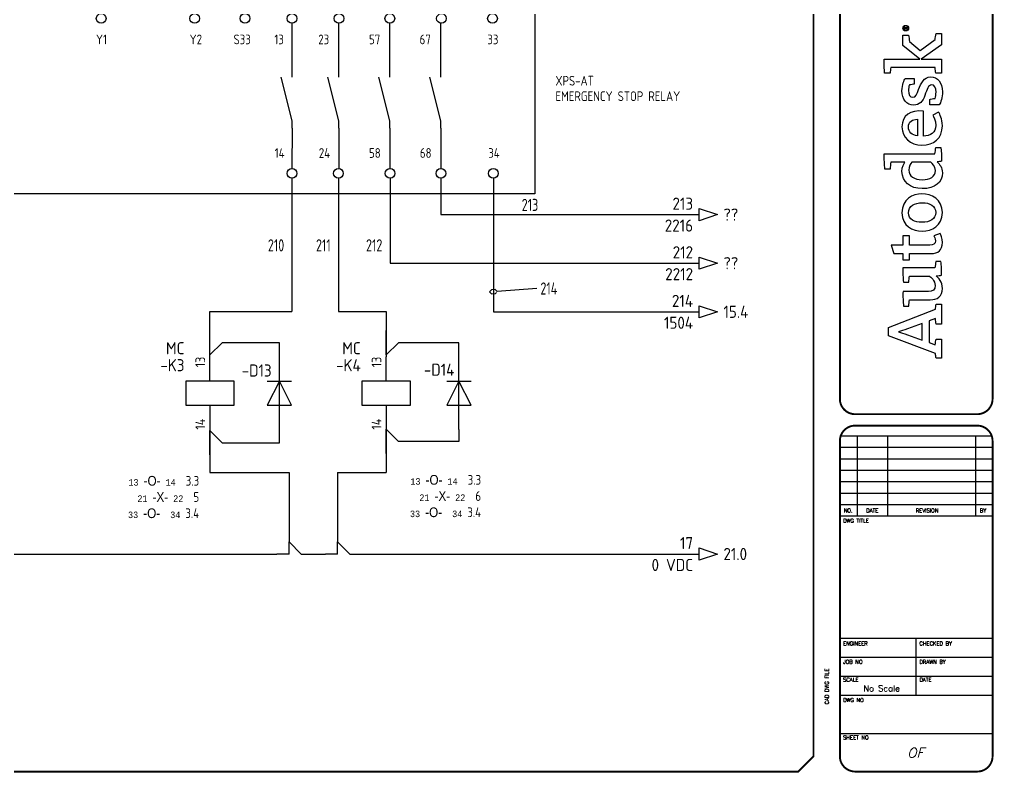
# Model space of a CAD drawing. Header units: millimetres. Extents: x 0 to 840, y 0 to 593.
# Drawn here: x 439.1 to 839.8, y 0.4 to 310.3 of the extents above; entities that cross this region are included whole.
import ezdxf
from ezdxf.enums import TextEntityAlignment as Align

# ---------------------------------------------------------------- set-up
doc = ezdxf.new("R2010")
doc.units = ezdxf.units.MM
doc.header["$LTSCALE"] = 10
doc.header["$MEASUREMENT"] = 0
for name, color, linetype in [('DESC', 150, 'Continuous'), ('GRN_2.5mm^2', 3, 'Continuous'), ('GRY_1.5mm^2', 9, 'Continuous'), ('LAYER_1', 160, 'Continuous'), ('LOC', 8, 'Continuous'), ('MISC', 7, 'Continuous'), ('SYMS', 7, 'Continuous'), ('TAGS', 150, 'Continuous'), ('TERMS', 123, 'Continuous'), ('TITLE', 7, 'Continuous'), ('WIRENO', 72, 'Continuous'), ('WIREREF', 52, 'Continuous'), ('XREF', 7, 'Continuous')]:
    doc.layers.add(name, color=color, linetype=linetype)
doc.styles.add('ITALIC', font='ITALIC')
doc.styles.add('SIMPLEX', font='simplex')
doc.styles.add('WD_IEC', font='isocp2.shx', dxfattribs={"width": 0.9, "height": 4})

# ---------------------------------------------------------------- blocks, each defined once
blk = doc.blocks.new('VDV1_25')
for p, q in [((237.14, 30.12), (232.64, 48.12)), ((237.14, 48.12), (237.14, 51.12)), ((256.39, 30.12), (251.89, 48.12)), ((256.39, 48.12), (256.39, 51.12)), ((277.39, 30.12), (272.89, 48.12)), ((277.39, 48.12), (277.39, 51.12)), ((298.39, 30.12), (293.89, 48.12)), ((298.39, 48.12), (298.39, 51.12)), ((237.14, 27.12), (237.14, 30.12)), ((256.39, 27.12), (256.39, 30.12)), ((277.39, 27.12), (277.39, 30.12)), ((298.39, 27.12), (298.39, 30.12))]:
    blk.add_line(p, q)
for centre in [(14.88, 72.25), (34.25, 72.25), (55.25, 72.25), (74.38, 72.25), (95.62, 72.25), (116.62, 72.25), (158.62, 72.25), (197.12, 72.25), (217.78, 72.26), (237.14, 72.25), (256.5, 72.25), (277.38, 72.25), (298.62, 72.25), (319.62, 72.25), (14.88, 8.5), (34, 8.5), (74.75, 8.5), (96, 8.5), (237.12, 8.5), (256.25, 8.5), (277.5, 8.5), (298.38, 8.5), (320, 8.5)]:
    blk.add_circle(centre, 2)
at = {"layer": 'SYMS'}
for p, q in [((0, 80.75), (337, 80.75)), ((0, 0), (0, 80.75)), ((337, 80.75), (337, 0)), ((237.14, 51.12), (237.14, 70.25)), ((256.39, 51.12), (256.39, 70.25)), ((277.39, 51.12), (277.39, 70.25)), ((298.39, 51.12), (298.39, 70.25)), ((237.14, 27.12), (237.12, 10.5)), ((256.39, 27.12), (256.38, 10.5)), ((277.39, 27.12), (277.38, 10.5)), ((298.39, 27.12), (298.38, 10.5)), ((337, 0), (0, 0))]:
    blk.add_line(p, q, dxfattribs=at)
at = {"style": 'WD_IEC', "flags": 1}
for tag, p, height in [('X4TERM01', (12.88, 72.25), 0.256), ('X2TERM01', (14.88, 74.25), 0.256), ('X2TERM02', (34.25, 74.25), 0.256), ('X2TERM03', (55.25, 74.25), 0.256), ('X2TERM04', (74.38, 74.25), 0.256), ('X2TERM05', (95.62, 74.25), 0.256), ('X2TERM06', (116.62, 74.25), 0.256), ('X2TERM07', (158.62, 74.25), 0.256), ('X2TERM08', (197.12, 74.25), 0.256), ('X2TERM09', (217.78, 74.26), 0.256), ('X2TERM10', (237.14, 74.25), 0.256), ('X2TERM11', (256.5, 74.25), 0.256), ('X2TERM12', (277.38, 74.25), 0.256), ('X2TERM13', (298.62, 74.25), 0.256), ('X2TERM14', (319.62, 74.25), 0.256), ('X1TERM14', (321.62, 72.25), 0.256), ('X4TERM15', (12.88, 8.5), 0.256), ('X1TERM23', (322, 8.5), 0.256), ('X8TERM15', (14.88, 6.5), 0.256), ('X8TERM16', (34, 6.5), 0.256), ('X8TERM17', (74.75, 6.5), 0.256), ('X8TERM18', (96, 6.5), 0.256), ('X8TERM19', (237.12, 6.5), 0.256), ('X8TERM20', (256.25, 6.5), 0.256), ('X8TERM21', (277.5, 6.5), 0.256), ('X8TERM22', (298.38, 6.5), 0.256), ('X8TERM23', (320, 6.5), 0.256), ('FAMILY', (0, 0), 0.02), ('CAT', (0, 0), 0.02), ('MFG', (0, 0), 0.02), ('ASSYCODE', (0, 0), 0.02)]:
    blk.add_attdef(tag, p, '', height=height, dxfattribs=at)
at = {"style": 'WD_IEC'}
for tag, p in [('DESC1', (345.5, 44.62)), ('DESC2', (345.5, 38.25)), ('INST', (347.85, 24.39)), ('LOC', (347.97, 17.09))]:
    blk.add_attdef(tag, p, '', height=4, dxfattribs=at)
blk.add_attdef('TAG1', text='', height=4, dxfattribs=at).set_placement((21, 38.25), align=Align.CENTER)
at = {"layer": 'SYMS', "style": 'WD_IEC'}
for tag, p in [('TERM01', (12.88, 61.62)), ('TERM02', (32.12, 61.62)), ('TERM03', (53.12, 61.62)), ('TERM04', (72.25, 61.62)), ('TERM05', (93.5, 61.62)), ('TERM06', (114.5, 61.62)), ('TERM07', (156.5, 61.62)), ('TERM08', (195, 61.62)), ('TERM09', (213.07, 61.62)), ('TERM10', (229.88, 61.62)), ('TERM11', (247.95, 61.62)), ('TERM12', (268.83, 61.62)), ('TERM13', (289.63, 61.62)), ('TERM14', (317.5, 61.62)), ('TERM15', (10.62, 14.88)), ('TERM16', (29.75, 14.88)), ('TERM17', (72.62, 14.88)), ('TERM18', (93.88, 14.88)), ('TERM19', (230.02, 14.88)), ('TERM20', (248.18, 14.88)), ('TERM21', (268.83, 14.88)), ('TERM22', (289.75, 14.88)), ('TERM23', (317.88, 14.88))]:
    blk.add_attdef(tag, p, '', height=4, dxfattribs=at)
blk = doc.blocks.new('VDI1')
for p, q in [((0, 7.5), (0, -7.5)), ((0, -2.5), (-2.5, 2.5)), ((-2.5, 2.5), (2.5, 2.5)), ((2.5, 2.5), (0, -2.5)), ((-2.5, -2.5), (2.5, -2.5))]:
    blk.add_line(p, q)
at = {"style": 'WD_IEC'}
for tag, p in [('INST', (-5.5, 10.25)), ('LOC', (-5.5, 6.75)), ('TAG1', (-5.5, 3.25)), ('DESC1', (-5.5, -6.35)), ('DESC2', (-5.5, -9.85)), ('DESC3', (-5.5, -13.35))]:
    blk.add_attdef(tag, text='', height=2.5, dxfattribs=at).set_placement(p, align=Align.RIGHT)
blk.add_attdef('TERM01', text='', height=2, rotation=90, dxfattribs=at).set_placement((-1, 7.5), align=Align.RIGHT)
at = {"style": 'WD_IEC', "flags": 1}
for tag, p, height in [('X2TERM01', (0, 7.5), 0.32), ('ASSYCODE', (1, -4), 1), ('FAMILY', (1, -5.5), 1), ('CATDESC', (1, -7), 1), ('X8TERM02', (0, -7.5), 0.32)]:
    blk.add_attdef(tag, p, '', height=height, dxfattribs=at)
at = {"style": 'WD_IEC', "flags": 9}
for tag, p in [('MFG', (-5.5, -0.25)), ('CAT', (-5.5, -2.75))]:
    blk.add_attdef(tag, text='', height=1.5, dxfattribs=at).set_placement(p, align=Align.RIGHT)
at = {"style": 'WD_IEC'}
blk.add_attdef('TERM02', (-1, -7.5), '', height=2, rotation=90, dxfattribs=at)
blk = doc.blocks.new('HA1S1')
blk.add_lwpolyline([(0, 1.25), (3.75, 0), (0, -1.25)], close=True)
at = {"style": 'WD_IEC'}
for tag, height, flags, p in [('WIRENO', 2.5, 8, (-1.25, 1)), ('SIGCODE', 1, 1, (5, 1.8))]:
    blk.add_attdef(tag, text='', height=height, dxfattribs=dict(at, flags=flags)).set_placement(p, align=Align.RIGHT)
at = {"style": 'WD_IEC', "flags": 1}
blk.add_attdef('X4TERM01', (0, 0), '', height=0.32, dxfattribs=at)
at = {"style": 'WD_IEC'}
blk.add_attdef('XREF', text='', height=2.5, dxfattribs=at).set_placement((5, 0), align=Align.MIDDLE_LEFT)
blk.add_attdef('DESC1', text='', height=2.5, dxfattribs=at).set_placement((-1.25, -1), align=Align.TOP_RIGHT)
blk = doc.blocks.new('VCR1')
for p, q in [((0, 2.5), (0, 7.5)), ((0, -2.5), (0, -7.5))]:
    blk.add_line(p, q)
blk.add_lwpolyline([(-5, 2.5), (-5, -2.5), (5, -2.5), (5, 2.5)], close=True)
at = {"style": 'WD_IEC'}
for tag, p in [('INST', (-5.25, 11.5)), ('LOC', (-5.25, 8)), ('TAG1', (-5.25, 4.5)), ('DESC1', (-5.25, -6.85)), ('DESC2', (-5.25, -10.35)), ('DESC3', (-5.25, -13.85))]:
    blk.add_attdef(tag, text='', height=2.5, dxfattribs=at).set_placement(p, align=Align.RIGHT)
blk.add_attdef('TERM01', text='', height=2, rotation=90, dxfattribs=at).set_placement((-1, 7.5), align=Align.RIGHT)
at = {"style": 'WD_IEC', "flags": 1}
for tag, p, height in [('X2TERM01', (0, 7.5), 0.32), ('X4LINK', (-5, 0), 0.32), ('X1LINK', (5, 0), 0.32), ('ASSYCODE', (1, -4), 1), ('FAMILY', (1, -5.5), 1), ('CATDESC', (1, -7), 1), ('X8TERM02', (0, -7.5), 0.32)]:
    blk.add_attdef(tag, p, '', height=height, dxfattribs=at)
at = {"style": 'WD_IEC', "flags": 9}
for tag, p in [('MFG', (-6, 1)), ('CAT', (-6, -1.5))]:
    blk.add_attdef(tag, text='', height=1.5, dxfattribs=at).set_placement(p, align=Align.RIGHT)
at = {"style": 'WD_IEC'}
blk.add_attdef('TERM02', (-1, -7.5), '', height=2, rotation=90, dxfattribs=at)
at = {"lineweight": 9, "style": 'WD_IEC'}
for tag, p in [('NO', (-5.5, -16.5)), ('NC', (-5.5, -20))]:
    blk.add_attdef(tag, text='', height=2.5, dxfattribs=at).set_placement(p, align=Align.TOP_RIGHT)
for tag, p in [('XREFNO', (-4, -16.5)), ('XREFNC', (-4, -20))]:
    blk.add_attdef(tag, text='', height=2.5, dxfattribs=at).set_placement(p, align=Align.TOP_LEFT)
blk = doc.blocks.new('HT0_281')
for p in [(0, -2.5), (2.5, 0)]:
    blk.add_line(p, (0, 2.5))
at = {"style": 'WD_IEC', "flags": 1}
for tag, p in [('X2TERM01', (0, 2.5)), ('WDWSEQ', (1.92, 1.22)), ('X1TERM01', (2.5, 0)), ('X8TERM01', (0, -2.5))]:
    blk.add_attdef(tag, p, '', height=0.4, dxfattribs=at)
blk = doc.blocks.new('AI9-BLK2')
at = {"layer": 'LAYER_1', "color": 7}
blk.add_circle((0, 0), 2.03, dxfattribs=at)
blk.add_open_spline([(1.73, 0), (1.73, -1.02), (0.99, -1.75), (-0.01, -1.75), (-0.99, -1.75), (-1.73, -1.02), (-1.73, 0), (-1.73, 1.01), (-0.99, 1.75), (-0.01, 1.75), (0.99, 1.75), (1.73, 1.01), (1.73, 0)], degree=3, knots=[0, 0, 0, 0, 1, 1, 1, 2, 2, 2, 3, 3, 3, 4, 4, 4, 4], dxfattribs=at)
blk = doc.blocks.new('AI9-BLK1')
at = {"layer": 'LAYER_1', "color": 7}
for points, knots in [([(0.67, -1.05), (0.67, -1.05), (0.18, -0.36), (0.18, -0.36), (0.09, -0.24), (0.03, -0.15), (-0.06, -0.08), (0.29, -0.04), (0.5, 0.15), (0.5, 0.46), (0.5, 0.77), (0.28, 1.05), (-0.15, 1.05), (-0.15, 1.05), (-0.84, 1.05), (-0.84, 1.05), (-0.84, 1.05), (-0.84, -1.05), (-0.84, -1.05), (-0.84, -1.05), (-0.54, -1.05), (-0.54, -1.05), (-0.54, -1.05), (-0.54, -0.11), (-0.54, -0.11), (-0.37, -0.11), (-0.31, -0.16), (-0.2, -0.31), (-0.2, -0.31), (0.3, -1.05), (0.3, -1.05), (0.3, -1.05), (0.67, -1.05), (0.67, -1.05)], [0, 0, 0, 0, 1, 1, 1, 2, 2, 2, 3, 3, 3, 4, 4, 4, 5, 5, 5, 6, 6, 6, 7, 7, 7, 8, 8, 8, 9, 9, 9, 10, 10, 10, 11, 11, 11, 11]), ([(0.17, 0.46), (0.17, 0.16), (-0.08, 0.13), (-0.32, 0.13), (-0.32, 0.13), (-0.54, 0.13), (-0.54, 0.13), (-0.54, 0.13), (-0.54, 0.79), (-0.54, 0.79), (-0.54, 0.79), (-0.22, 0.79), (-0.22, 0.79), (0.06, 0.79), (0.17, 0.66), (0.17, 0.46)], [0, 0, 0, 0, 1, 1, 1, 2, 2, 2, 3, 3, 3, 4, 4, 4, 5, 5, 5, 5])]:
    blk.add_open_spline(points, degree=3, knots=knots, dxfattribs=at)
blk = doc.blocks.new('LOGO')
for points, knots in [([(35.2, 4.35), (35.2, 4.35), (22.07, 38.1), (22.07, 38.1), (22.07, 38.1), (16.08, 38.1), (16.08, 38.1), (16.08, 38.1), (3.2, 4.35), (3.2, 4.35), (2.17, 4.23), (0.92, 4), (0, 3.72), (0, 3.72), (0, 0), (0, 0), (0, 0), (13.72, 0), (13.72, 0), (13.72, 0), (13.72, 3.72), (13.72, 3.72), (12.41, 4), (10.86, 4.29), (9.49, 4.4), (9.49, 4.4), (11.09, 8.81), (11.09, 8.81), (11.09, 8.81), (26.77, 8.81), (26.77, 8.81), (26.77, 8.81), (28.39, 4.35), (28.39, 4.35), (27.02, 4.23), (25.77, 4), (24.51, 3.72), (24.51, 3.72), (24.51, 0), (24.51, 0), (24.51, 0), (38.69, 0), (38.69, 0), (38.69, 0), (38.69, 3.72), (38.69, 3.72), (37.89, 3.95), (36, 4.35), (35.2, 4.35)], [0, 0, 0, 0, 1, 1, 1, 2, 2, 2, 3, 3, 3, 4, 4, 4, 5, 5, 5, 6, 6, 6, 7, 7, 7, 8, 8, 8, 9, 9, 9, 10, 10, 10, 11, 11, 11, 12, 12, 12, 13, 13, 13, 14, 14, 14, 15, 15, 15, 16, 16, 16, 16]), ([(70.82, 23.06), (70.82, 23.06), (70.82, 27.69), (70.82, 27.69), (70.82, 27.69), (75.28, 27.69), (75.28, 27.69), (75.28, 27.69), (75.28, 34.33), (75.28, 34.33), (75.28, 34.33), (81.35, 36.24), (81.35, 36.24), (81.35, 36.24), (81.35, 27.69), (81.35, 27.69), (81.35, 27.69), (88.04, 27.69), (88.04, 27.69), (88.04, 27.69), (88.04, 23.06), (88.04, 23.06), (88.04, 23.06), (81.35, 23.06), (81.35, 23.06), (81.35, 23.06), (81.35, 8.35), (81.35, 8.35), (81.35, 5.61), (82.09, 4.35), (84.32, 4.35), (85.98, 4.35), (87.47, 5.15), (87.98, 5.49), (87.98, 5.49), (89.7, 0.92), (89.7, 0.92), (88.67, 0.34), (86.5, -0.69), (83.24, -0.69), (77.57, -0.69), (75.28, 2.4), (75.28, 7.38), (75.28, 7.38), (75.28, 23.06), (75.28, 23.06), (75.28, 23.06), (70.82, 23.06), (70.82, 23.06)], [0, 0, 0, 0, 1, 1, 1, 2, 2, 2, 3, 3, 3, 4, 4, 4, 5, 5, 5, 6, 6, 6, 7, 7, 7, 8, 8, 8, 9, 9, 9, 10, 10, 10, 11, 11, 11, 12, 12, 12, 13, 13, 13, 14, 14, 14, 15, 15, 15, 16, 16, 16, 16]), ([(147.12, 4.68), (147.07, 5.37), (147.05, 6.12), (147.05, 6.92), (147.05, 6.92), (147.05, 41.08), (147.05, 41.08), (143.39, 41.25), (139.27, 41.02), (136.06, 40.68), (136.06, 40.68), (136.06, 36.96), (136.06, 36.96), (137.72, 36.84), (139.61, 36.61), (140.98, 36.38), (140.98, 36.38), (140.99, 36.38), (140.99, 36.38), (140.99, 36.38), (140.99, 26.2), (140.99, 26.2), (139.96, 27.06), (137.95, 28.38), (134.29, 28.38), (127.26, 28.38), (121.99, 22.6), (121.99, 13.79), (121.99, 4.52), (126.57, -0.69), (133.38, -0.69), (137.1, -0.69), (139.61, 1.09), (141.27, 3.09), (141.33, 2.12), (141.61, 0.63), (141.84, 0), (145.22, -0.17), (148.71, 0.06), (151.68, 0.4), (151.68, 0.4), (151.68, 4.12), (151.68, 4.12), (150.22, 4.23), (148.43, 4.45), (147.12, 4.68)], [0, 0, 0, 0, 1, 1, 1, 2, 2, 2, 3, 3, 3, 4, 4, 4, 5, 5, 5, 6, 6, 6, 7, 7, 7, 8, 8, 8, 9, 9, 9, 10, 10, 10, 11, 11, 11, 12, 12, 12, 13, 13, 13, 14, 14, 14, 15, 15, 15, 15]), ([(229.37, 4.57), (229.37, 4.57), (221.51, 15.23), (221.51, 15.23), (221.51, 15.23), (227.98, 23.01), (227.98, 23.01), (229.35, 23.12), (231.27, 23.34), (232.41, 23.63), (232.41, 23.63), (232.41, 27.69), (232.41, 27.69), (232.41, 27.69), (225.02, 27.69), (225.02, 27.69), (225.02, 27.69), (215.2, 15.61), (215.2, 15.61), (215.2, 15.61), (215.2, 41.19), (215.2, 41.19), (211.84, 41.34), (208.17, 41.17), (205.13, 40.88), (205.13, 40.88), (205.13, 36.94), (205.13, 36.94), (206.54, 36.82), (208.02, 36.64), (209.13, 36.45), (209.13, 36.45), (209.13, 4.51), (209.13, 4.51), (207.75, 4.41), (206.35, 4.21), (205.07, 3.95), (205.07, 3.95), (205.07, 0), (205.07, 0), (205.07, 0), (215.2, 0), (215.2, 0), (215.2, 0), (215.2, 14.46), (215.2, 14.46), (215.2, 14.46), (225.55, 0), (225.55, 0), (225.55, 0), (233.71, 0), (233.71, 0), (233.71, 0), (233.71, 3.82), (233.71, 3.82), (232.17, 4.17), (230.63, 4.4), (229.37, 4.57)], [0, 0, 0, 0, 1, 1, 1, 2, 2, 2, 3, 3, 3, 4, 4, 4, 5, 5, 5, 6, 6, 6, 7, 7, 7, 8, 8, 8, 9, 9, 9, 10, 10, 10, 11, 11, 11, 12, 12, 12, 13, 13, 13, 14, 14, 14, 15, 15, 15, 16, 16, 16, 17, 17, 17, 18, 18, 18, 19, 19, 19, 19]), ([(12.84, 13.84), (12.84, 13.84), (16.64, 24.31), (16.64, 24.31), (17.79, 27.46), (18.19, 28.83), (18.82, 30.89), (18.82, 30.89), (18.93, 30.89), (18.93, 30.89), (19.56, 28.89), (19.96, 27.52), (21.1, 24.31), (21.1, 24.31), (24.91, 13.84), (24.91, 13.84), (24.91, 13.84), (12.84, 13.84), (12.84, 13.84)], [0, 0, 0, 0, 1, 1, 1, 2, 2, 2, 3, 3, 3, 4, 4, 4, 5, 5, 5, 6, 6, 6, 6]), ([(104.75, -0.69), (95.2, -0.69), (91.36, 6.98), (91.36, 13.79), (91.36, 20.6), (95.08, 28.38), (104.64, 28.38), (114.13, 28.38), (118.31, 20.77), (118.31, 13.96), (118.31, 7.21), (114.25, -0.69), (104.75, -0.69)], [0, 0, 0, 0, 1, 1, 1, 2, 2, 2, 3, 3, 3, 4, 4, 4, 4]), ([(167.59, 4.06), (171.42, 4.06), (173.77, 5.49), (175.03, 6.24), (175.03, 6.24), (177.14, 2.06), (177.14, 2.06), (175.54, 1.09), (172.57, -0.69), (167.19, -0.69), (158.15, -0.69), (153.35, 5.49), (153.35, 14.02), (153.35, 22.48), (158.9, 28.38), (166.45, 28.38), (174.57, 28.38), (178.75, 22.48), (177.89, 12.93), (177.89, 12.93), (159.75, 12.93), (159.75, 12.93), (160.04, 7.89), (162.33, 4.06), (167.59, 4.06)], [0, 0, 0, 0, 1, 1, 1, 2, 2, 2, 3, 3, 3, 4, 4, 4, 5, 5, 5, 6, 6, 6, 7, 7, 7, 8, 8, 8, 8]), ([(193.34, 16.37), (190.23, 17.59), (187.77, 18.32), (187.77, 20.51), (187.77, 22.57), (189.85, 23.75), (192.61, 23.75), (194.13, 23.75), (195.63, 23.45), (196.75, 23.05), (196.92, 21.88), (197.07, 20.09), (197.32, 19.59), (197.32, 19.59), (201.33, 19.59), (201.33, 19.59), (201.33, 19.59), (201.33, 26.12), (201.33, 26.12), (200.23, 26.79), (197.13, 28.37), (192.35, 28.37), (186.46, 28.37), (182.17, 24.96), (182.17, 20.07), (182.17, 15.66), (184.93, 13.39), (189.13, 11.89), (193.39, 10.37), (196.74, 9.33), (196.74, 7.16), (196.74, 5.06), (194.96, 3.86), (191.41, 3.86), (189.95, 3.86), (188.14, 4.14), (187.03, 4.55), (186.85, 5.85), (186.59, 7.84), (186.3, 8.37), (186.3, 8.37), (182.29, 8.37), (182.29, 8.37), (182.29, 8.37), (182.29, 1.6), (182.29, 1.6), (182.29, 1.6), (182.29, 1.6), (182.29, 1.6), (184.06, 0.46), (187.46, -0.76), (191.78, -0.76), (198.3, -0.76), (202.45, 2.57), (202.45, 7.83), (202.45, 12.53), (197.83, 14.62), (193.34, 16.37)], [0, 0, 0, 0, 1, 1, 1, 2, 2, 2, 3, 3, 3, 4, 4, 4, 5, 5, 5, 6, 6, 6, 7, 7, 7, 8, 8, 8, 9, 9, 9, 10, 10, 10, 11, 11, 11, 12, 12, 12, 13, 13, 13, 14, 14, 14, 15, 15, 15, 16, 16, 16, 17, 17, 17, 18, 18, 18, 19, 19, 19, 19]), ([(59.65, -0.06), (59.48, 0.63), (59.2, 2.57), (59.14, 3.83), (57.76, 2), (54.9, -0.74), (50.21, -0.74), (44.21, -0.74), (41.98, 3.15), (41.98, 8.07), (41.98, 8.07), (41.98, 22.94), (41.98, 22.94), (40.6, 23.17), (38.77, 23.4), (37.34, 23.51), (37.34, 23.51), (37.34, 27.29), (37.34, 27.29), (40.32, 27.57), (44.38, 27.8), (48.04, 27.63), (48.04, 27.63), (48.04, 9.33), (48.04, 9.33), (48.04, 6.24), (49.13, 4.46), (52.27, 4.46), (55.76, 4.46), (58.39, 7.89), (58.97, 8.64), (58.97, 8.64), (58.97, 23), (58.97, 23), (57.76, 23.17), (56.05, 23.4), (54.62, 23.51), (54.62, 23.51), (54.62, 27.29), (54.62, 27.29), (57.59, 27.69), (61.54, 27.8), (65.03, 27.69), (65.03, 27.69), (65.03, 4.63), (65.03, 4.63), (66.35, 4.4), (68.12, 4.18), (69.61, 4.06), (69.61, 4.06), (69.61, 0.34), (69.61, 0.34), (66.69, 0), (62.97, -0.23), (59.65, -0.06)], [0, 0, 0, 0, 1, 1, 1, 2, 2, 2, 3, 3, 3, 4, 4, 4, 5, 5, 5, 6, 6, 6, 7, 7, 7, 8, 8, 8, 9, 9, 9, 10, 10, 10, 11, 11, 11, 12, 12, 12, 13, 13, 13, 14, 14, 14, 15, 15, 15, 16, 16, 16, 17, 17, 17, 18, 18, 18, 18]), ([(104.52, 23.63), (99.6, 23.63), (97.77, 19.45), (97.77, 13.96), (97.77, 8.47), (99.89, 4.12), (104.81, 4.12), (109.78, 4.12), (111.84, 8.24), (111.84, 13.79), (111.84, 19.28), (109.5, 23.63), (104.52, 23.63)], [0, 0, 0, 0, 1, 1, 1, 2, 2, 2, 3, 3, 3, 4, 4, 4, 4]), ([(140.99, 7.61), (140.3, 6.69), (138.18, 4.35), (135.04, 4.35), (130.46, 4.35), (128.46, 8.12), (128.46, 13.84), (128.46, 19.62), (130.92, 23.46), (135.38, 23.46), (138.3, 23.46), (139.9, 22.31), (140.99, 21.34), (140.99, 21.34), (140.99, 7.61), (140.99, 7.61)], [0, 0, 0, 0, 1, 1, 1, 2, 2, 2, 3, 3, 3, 4, 4, 4, 5, 5, 5, 5]), ([(172, 17.28), (171.88, 20.77), (170.39, 23.74), (166.33, 23.74), (162.61, 23.74), (160.55, 21.22), (159.92, 17.28), (159.92, 17.28), (172, 17.28), (172, 17.28)], [0, 0, 0, 0, 1, 1, 1, 2, 2, 2, 3, 3, 3, 3])]:
    blk.add_open_spline(points, degree=3, knots=knots)
for name, p in [('AI9-BLK2', (237.56, 25.66)), ('AI9-BLK1', (237.76, 25.67))]:
    blk.add_blockref(name, p)
blk = doc.blocks.new('acade_title')
at = {"layer": 'TITLE'}
for p, q in [((776.63, 138.97), (839.44, 138.97)), ((783.7, 138.97), (783.7, 106)), ((796.26, 138.97), (796.26, 106)), ((832.38, 138.97), (832.38, 106)), ((776.63, 134.26), (839.44, 134.26)), ((776.63, 129.55), (839.44, 129.55)), ((776.63, 124.84), (839.44, 124.84)), ((776.63, 120.13), (839.44, 120.13)), ((776.63, 115.42), (839.44, 115.42)), ((776.63, 110.71), (839.44, 110.71)), ((776.63, 106), (839.44, 106)), ((765.79, 7.07), (765.79, 55.62)), ((776.63, 55.75), (839.44, 55.75)), ((808.04, 32.19), (808.04, 55.75)), ((776.63, 47.89), (839.44, 47.89)), ((776.63, 40.04), (839.44, 40.04)), ((776.63, 32.19), (839.44, 32.19)), ((776.63, 16.49), (839.44, 16.49))]:
    blk.add_line(p, q, dxfattribs=at)
at = {"layer": 'TITLE', "const_width": 0.784}
blk.add_lwpolyline([(765.79, 7.07), (765.79, 586.36), (759.5, 592.64), (7.07, 592.64), (0.79, 586.36), (0.79, 7.07), (7.07, 0.79), (759.5, 0.79)], close=True, dxfattribs=at)
at = {"layer": 'TITLE', "color": 7, "const_width": 0.784}
for points in [[(776.63, 318.88), (776.63, 154.15)], [(839.44, 318.88), (839.44, 154.15)]]:
    blk.add_lwpolyline(points, dxfattribs=at)
at = {"layer": 'TITLE', "const_width": 0.784}
for points in [[(776.63, 154.15, 0.414214), (782.91, 147.87, 0.414214)], [(833.16, 147.87, 0.414214), (839.44, 154.15, 0.414214)], [(782.91, 143.16, 0.414214), (776.63, 136.88, 0.414214)], [(839.44, 136.88, 0.414214), (833.16, 143.16, 0.414214)], [(776.63, 7.07, 0.414214), (782.91, 0.79, 0.414214)], [(833.16, 0.79, 0.414214), (839.44, 7.07, 0.414214)]]:
    blk.add_lwpolyline(points, format="xyb", dxfattribs=at)
for points in [[(782.91, 147.87), (833.16, 147.87)], [(782.91, 143.16), (833.16, 143.16)], [(776.63, 136.88), (776.63, 7.07)], [(839.44, 136.88), (839.44, 7.07)], [(782.91, 0.79), (833.16, 0.79)]]:
    blk.add_lwpolyline(points, dxfattribs=at)
at = {"xscale": 0.571500000000015, "yscale": 0.571500000000015, "zscale": 0.571500000000015, "rotation": 90}
blk.add_blockref('LOGO', (818.39, 170.97), dxfattribs=at)
at = {"layer": 'TITLE', "color": 1}
for s, height, style, p in [('NO.', 1.57, 'SIMPLEX', (780.03, 108.22)), ('DATE', 1.57, 'SIMPLEX', (789.98, 108.22)), ('REVISION', 1.57, 'SIMPLEX', (812.49, 108.22)), ('BY', 1.57, 'SIMPLEX', (835.52, 108.22)), ('OF', 4, 'ITALIC', (807.77, 8.51))]:
    blk.add_text(s, height=height, dxfattribs=dict(at, style=style)).set_placement(p, align=Align.MIDDLE)
at = {"layer": 'TITLE', "color": 1, "style": 'SIMPLEX'}
for s, p in [('DWG TITLE', (777.94, 103.25)), ('ENGINEER', (777.94, 52.74)), ('CHECKED BY', (809.35, 52.74)), ('JOB NO', (777.94, 45.15)), ('DRAWN BY', (809.35, 45.15)), ('SCALE', (777.94, 37.82)), ('DATE', (809.35, 37.82)), ('DWG NO', (777.94, 29.44)), ('SHEET NO', (777.94, 14))]:
    blk.add_text(s, height=1.57, dxfattribs=at).set_placement(p)
blk.add_text('CAD DWG FILE', height=1.5703, rotation=90, dxfattribs=at).set_placement((772.05, 28.4))
at = {"layer": 'TITLE', "color": 1, "style": 'ITALIC'}
for tag, height, p in [('TITLE#1', 3, (806.47, 85.58)), ('TITLE#2', 3, (806.47, 80.5)), ('TITLE#3', 3, (806.47, 75.41)), ('TITLE#4', 3, (806.47, 70.33)), ('DWG#', 4, (806.47, 20.76))]:
    blk.add_attdef(tag, text='', height=height, dxfattribs=at).set_placement(p, align=Align.CENTER)
at = {"layer": 'TITLE', "color": 1, "style": 'SIMPLEX'}
blk.add_attdef('CAD#', (772.63, 49.19), '', height=2.5, rotation=90, dxfattribs=at)
at = {"layer": 'TITLE', "color": 1}
for tag, p, height, style in [('ENGINEER', (783.37, 49.19), 2.5, 'ITALIC'), ('CHKDBY', (813.2, 49.2), 2.5, 'ITALIC'), ('JOB#', (789.06, 41.3), 2.5, 'SIMPLEX'), ('DRAWNBY', (814.95, 41.3), 2.5, 'ITALIC'), ('SCALE', (786.29, 33.76), 2.5, 'SIMPLEX'), ('DATE', (812.8, 33.76), 2.5, 'SIMPLEX'), ('SHTS', (815.9, 6.29), 4, 'ITALIC')]:
    blk.add_attdef(tag, p, '', height=height, dxfattribs=dict(at, style=style))
at = {"layer": 'TITLE', "color": 1, "style": 'ITALIC'}
blk.add_attdef('SH#', text='', height=4, dxfattribs=at).set_placement((799.54, 6.29), align=Align.RIGHT)
at = {"layer": 'TITLE', "color": 7, "flags": 9}
blk.add_attdef('WD_TB', (782.91, 0.79), '', height=3.14, dxfattribs=at)
blk = doc.blocks.new('VT0_281')
for p in [(0, -2.5), (2.5, 0)]:
    blk.add_line(p, (0, 2.5))
at = {"style": 'WD_IEC', "flags": 1}
for tag, p in [('X2TERM01', (0, 2.5)), ('WDWSEQ', (1.92, 1.22)), ('X1TERM01', (2.5, 0)), ('X8TERM01', (0, -2.5))]:
    blk.add_attdef(tag, p, '', height=0.4, dxfattribs=at)
blk = doc.blocks.new('VT0_821')
for p, q in [((0, -2.5), (0, 2.5)), ((2.5, 0), (0, -2.5))]:
    blk.add_line(p, q)
at = {"style": 'WD_IEC', "flags": 1}
for tag, p in [('X2TERM01', (0, 2.5)), ('WDWSEQ', (1.92, 1.22)), ('X1TERM01', (2.5, 0)), ('X8TERM01', (0, -2.5))]:
    blk.add_attdef(tag, p, '', height=0.4, dxfattribs=at)
blk = doc.blocks.new('WD_WNV')
at = {"linetype": 'Continuous', "style": 'WD_IEC', "width": 0.8}
blk.add_attdef('WIRENO', text='', height=2.5, dxfattribs=at).set_placement((-1.6, 0), align=Align.MIDDLE_RIGHT)
at = {"style": 'WD_IEC', "flags": 1}
for tag, p in [('W08USER', (-1, 0.375)), ('W04USER', (-1, 0.875)), ('W05USER', (-1, 0.75)), ('W09USER', (-1, 0.25)), ('W03USER', (-1, 1)), ('W06USER', (-1, 0.625)), ('W07USER', (-1, 0.5)), ('W02USER', (-1, 1.125)), ('W01USER', (-1, 1.25)), ('W10USER', (-1, 0.125))]:
    blk.add_attdef(tag, text='', height=0.08, dxfattribs=at).set_placement(p, align=Align.CENTER)
blk = doc.blocks.new('WD_WNH')
at = {"linetype": 'Continuous', "style": 'WD_IEC', "width": 0.8}
blk.add_attdef('WIRENO', text='', height=2.5, dxfattribs=at).set_placement((0, 0.75), align=Align.CENTER)
at = {"style": 'WD_IEC', "flags": 1}
for tag, p in [('W08USER', (0, 0.375)), ('W04USER', (0, 0.875)), ('W05USER', (0, 0.75)), ('W09USER', (0, 0.25)), ('W03USER', (0, 1)), ('W06USER', (0, 0.625)), ('W07USER', (0, 0.5)), ('W02USER', (0, 1.125)), ('W01USER', (0, 1.25)), ('W10USER', (0, 0.125))]:
    blk.add_attdef(tag, text='', height=0.08, dxfattribs=at).set_placement(p, align=Align.CENTER)
blk = doc.blocks.new('VT0_124')
for p, q in [((0, 0), (0, 2.5)), ((0, 2.5), (2.5, 0)), ((0, 0), (-2.5, 0))]:
    blk.add_line(p, q)
at = {"style": 'WD_IEC', "flags": 1}
for tag, p in [('X2TERM01', (0, 2.5)), ('X4TERM01', (-2.5, 0)), ('WDWSEQ', (1.6, 1.48)), ('X1TERM01', (2.5, 0))]:
    blk.add_attdef(tag, p, '', height=0.4, dxfattribs=at)
blk = doc.blocks.new('HT0_124')
for p, q in [((0, 0), (0, 2.5)), ((0, 2.5), (2.5, 0)), ((0, 0), (-2.5, 0))]:
    blk.add_line(p, q)
at = {"style": 'WD_IEC', "flags": 1}
for tag, p in [('X2TERM01', (0, 2.5)), ('X4TERM01', (-2.5, 0)), ('WDWSEQ', (1.6, 1.48)), ('X1TERM01', (2.5, 0))]:
    blk.add_attdef(tag, p, '', height=0.4, dxfattribs=at)

msp = doc.modelspace()

# ---------------------------------------------------------------- linework, layer by layer
at = {"layer": 'GRN_2.5mm^2'}
for p, q in [((333.98, 90.32), (545, 90.32)), ((555, 90.32), (565, 90.32)), ((575, 90.32), (718.73, 90.32))]:
    msp.add_line(p, q, dxfattribs=at)
at = {"layer": 'GRY_1.5mm^2'}
for p, q in [((551.23, 244.99), (551.23, 190.13)), ((570.35, 244.99), (570.35, 190.13)), ((591.6, 244.99), (591.6, 210)), ((612.48, 244.99), (612.48, 230)), ((634.1, 244.99), (634.1, 190)), ((612.48, 230), (718.73, 230)), ((591.6, 210), (718.73, 210)), ((517.49, 190.13), (551.23, 190.13)), ((517.49, 171.52), (517.49, 190.13)), ((570.35, 190.13), (590, 190.13)), ((590, 190.13), (590, 171.52)), ((634.1, 190), (718.73, 190)), ((546.06, 177.28), (522.49, 177.28)), ((546.06, 171.52), (546.06, 177.28)), ((619.93, 177.28), (595, 177.28)), ((619.93, 171.52), (619.93, 177.28)), ((517.49, 141.52), (517.49, 123.91)), ((546.06, 136.13), (546.06, 141.52)), ((590, 141.65), (590, 123.91)), ((619.93, 141.52), (619.93, 136.65)), ((619.93, 136.65), (595, 136.65)), ((522.49, 136.13), (546.06, 136.13)), ((517.49, 123.91), (550, 123.91)), ((550, 123.91), (550, 95.32)), ((570, 123.91), (570, 95.32)), ((570, 123.91), (590, 123.91))]:
    msp.add_line(p, q, dxfattribs=at)
at = {"layer": 'WIRENO'}
msp.add_lwpolyline([(651.98, 199.62), (635.68, 198.4), (634.83, 199.13), (633.25, 199.01), (632.52, 198.16), (633.37, 197.43), (634.95, 197.55), (635.32, 197.97)], dxfattribs=at)

# ---------------------------------------------------------------- block references
at = {"layer": 'GRN_2.5mm^2', "xscale": 2, "yscale": 2, "zscale": 2}
for name, p in [('VT0_124', (550, 90.32)), ('HT0_124', (570, 90.32))]:
    msp.add_blockref(name, p, dxfattribs=at)
at = {"layer": 'GRY_1.5mm^2', "xscale": 2, "yscale": 2, "zscale": 2}
for name, p in [('VT0_821', (517.49, 177.28)), ('VT0_821', (590, 177.28)), ('VT0_281', (517.49, 136.13)), ('HT0_281', (590, 136.65))]:
    msp.add_blockref(name, p, dxfattribs=at)
at = {"layer": 'SYMS'}
ref = msp.add_blockref('acade_title', (0, 0), dxfattribs=at)
ref.add_attrib('SCALE', 'No Scale', (786.29, 33.76), dxfattribs={"layer": 'MISC', "color": 1, "height": 2.5, "style": 'SIMPLEX'})
ref = msp.add_blockref('VDV1_25', (314.1, 238.49), dxfattribs=at)
ref.add_attrib('TERM10', '13', (543.98, 300.11), dxfattribs={"layer": 'TERMS', "height": 4, "style": 'WD_IEC', "width": 0.9})
ref.add_attrib('TERM23', '34', (631.98, 253.36), dxfattribs={"layer": 'TERMS', "height": 4, "style": 'WD_IEC', "width": 0.9})
ref.add_attrib('TERM22', '68', (603.85, 253.36), dxfattribs={"layer": 'TERMS', "height": 4, "style": 'WD_IEC', "width": 0.9})
ref.add_attrib('TERM21', '58', (582.93, 253.36), dxfattribs={"layer": 'TERMS', "height": 4, "style": 'WD_IEC', "width": 0.9})
ref.add_attrib('TERM20', '24', (562.28, 253.36), dxfattribs={"layer": 'TERMS', "height": 4, "style": 'WD_IEC', "width": 0.9})
ref.add_attrib('TERM19', '14', (544.13, 253.36), dxfattribs={"layer": 'TERMS', "height": 4, "style": 'WD_IEC', "width": 0.9})
ref.add_attrib('TERM18', 'Y4', (407.98, 253.36), dxfattribs={"layer": 'TERMS', "height": 4, "style": 'WD_IEC', "width": 0.9})
ref.add_attrib('TERM17', 'Y3', (386.73, 253.36), dxfattribs={"layer": 'TERMS', "height": 4, "style": 'WD_IEC', "width": 0.9})
ref.add_attrib('TERM16', 'PE', (343.85, 253.36), dxfattribs={"layer": 'TERMS', "height": 4, "style": 'WD_IEC', "width": 0.9})
ref.add_attrib('TERM15', 'A2', (324.73, 253.36), dxfattribs={"layer": 'TERMS', "height": 4, "style": 'WD_IEC', "width": 0.9})
ref.add_attrib('TERM14', '33', (631.6, 300.11), dxfattribs={"layer": 'TERMS', "height": 4, "style": 'WD_IEC', "width": 0.9})
ref.add_attrib('TERM13', '67', (603.73, 300.11), dxfattribs={"layer": 'TERMS', "height": 4, "style": 'WD_IEC', "width": 0.9})
ref.add_attrib('TERM12', '57', (582.93, 300.11), dxfattribs={"layer": 'TERMS', "height": 4, "style": 'WD_IEC', "width": 0.9})
ref.add_attrib('TERM11', '23', (562.05, 300.11), dxfattribs={"layer": 'TERMS', "height": 4, "style": 'WD_IEC', "width": 0.9})
ref.add_attrib('TERM09', 'S33', (527.17, 300.11), dxfattribs={"layer": 'TERMS', "height": 4, "style": 'WD_IEC', "width": 0.9})
ref.add_attrib('TERM08', 'Y2', (509.1, 300.11), dxfattribs={"layer": 'TERMS', "height": 4, "style": 'WD_IEC', "width": 0.9})
ref.add_attrib('TERM07', 'Y1', (470.6, 300.11), dxfattribs={"layer": 'TERMS', "height": 4, "style": 'WD_IEC', "width": 0.9})
ref.add_attrib('TERM06', 'S22', (428.6, 300.11), dxfattribs={"layer": 'TERMS', "height": 4, "style": 'WD_IEC', "width": 0.9})
ref.add_attrib('TERM05', 'S21', (407.6, 300.11), dxfattribs={"layer": 'TERMS', "height": 4, "style": 'WD_IEC', "width": 0.9})
ref.add_attrib('TERM04', 'S12', (386.35, 300.11), dxfattribs={"layer": 'TERMS', "height": 4, "style": 'WD_IEC', "width": 0.9})
ref.add_attrib('TERM03', 'B1', (367.23, 300.11), dxfattribs={"layer": 'TERMS', "height": 4, "style": 'WD_IEC', "width": 0.9})
ref.add_attrib('TERM02', 'S11', (346.23, 300.11), dxfattribs={"layer": 'TERMS', "height": 4, "style": 'WD_IEC', "width": 0.9})
ref.add_attrib('TERM01', 'A1', (326.98, 300.11), dxfattribs={"layer": 'TERMS', "height": 4, "style": 'WD_IEC', "width": 0.9})
ref.add_attrib('DESC1', 'XPS-AT', (659.6, 283.11), dxfattribs={"layer": 'DESC', "height": 4, "style": 'WD_IEC', "width": 0.9})
ref.add_attrib('LOC', 'MC', (332.34, 284.05), dxfattribs={"layer": 'LOC', "height": 4, "style": 'WD_IEC', "width": 0.9})
ref.add_attrib('DESC2', 'EMERGENCY STOP RELAY', (659.6, 276.74), dxfattribs={"layer": 'DESC', "height": 4, "style": 'WD_IEC', "width": 0.9})
ref.add_attrib('TAG1', '-U4', dxfattribs={"layer": 'TAGS', "height": 4, "style": 'WD_IEC', "width": 0.9}).set_placement((335.1, 276.74), align=Align.CENTER)
ref = msp.add_blockref('HA1S1', (718.73, 230), dxfattribs=dict(at, xscale=2, yscale=2, zscale=2))
ref.add_attrib('WIRENO', '213', dxfattribs={"layer": 'WIREREF', "height": 5, "style": 'WD_IEC', "flags": 8}).set_placement((716.23, 232), align=Align.RIGHT)
ref.add_attrib('DESC1', '2216', dxfattribs={"layer": 'DESC', "height": 5, "style": 'WD_IEC'}).set_placement((716.23, 228), align=Align.TOP_RIGHT)
ref.add_attrib('XREF', '??', dxfattribs={"layer": 'XREF', "height": 5, "style": 'WD_IEC'}).set_placement((728.73, 230), align=Align.MIDDLE_LEFT)
ref = msp.add_blockref('HA1S1', (718.73, 210), dxfattribs=dict(at, xscale=2, yscale=2, zscale=2))
ref.add_attrib('WIRENO', '212', dxfattribs={"layer": 'WIREREF', "height": 5, "style": 'WD_IEC', "flags": 8}).set_placement((716.23, 212), align=Align.RIGHT)
ref.add_attrib('DESC1', '2212', dxfattribs={"layer": 'DESC', "height": 5, "style": 'WD_IEC'}).set_placement((716.23, 208), align=Align.TOP_RIGHT)
ref.add_attrib('XREF', '??', dxfattribs={"layer": 'XREF', "height": 5, "style": 'WD_IEC'}).set_placement((728.73, 210), align=Align.MIDDLE_LEFT)
ref = msp.add_blockref('HA1S1', (718.73, 190), dxfattribs=dict(at, xscale=2, yscale=2, zscale=2))
ref.add_attrib('WIRENO', '214', dxfattribs={"layer": 'WIREREF', "height": 5, "style": 'WD_IEC', "flags": 8}).set_placement((716.23, 192), align=Align.RIGHT)
ref.add_attrib('DESC1', '1504', dxfattribs={"layer": 'DESC', "height": 5, "style": 'WD_IEC'}).set_placement((716.23, 188), align=Align.TOP_RIGHT)
ref.add_attrib('XREF', '15.4', dxfattribs={"layer": 'XREF', "height": 5, "style": 'WD_IEC'}).set_placement((728.73, 190), align=Align.MIDDLE_LEFT)
ref = msp.add_blockref('VCR1', (517.49, 156.52), dxfattribs=dict(at, xscale=2, yscale=2, zscale=2))
ref.add_attrib('TAG1', '-K3', dxfattribs={"layer": 'TAGS', "height": 5, "style": 'WD_IEC'}).set_placement((506.99, 165.52), align=Align.RIGHT)
ref.add_attrib('LOC', 'MC', dxfattribs={"layer": 'LOC', "height": 5, "style": 'WD_IEC'}).set_placement((506.99, 172.52), align=Align.RIGHT)
ref.add_attrib('TERM01', '13', dxfattribs={"layer": 'TERMS', "height": 4, "rotation": 90, "style": 'WD_IEC'}).set_placement((515.49, 171.52), align=Align.RIGHT)
ref.add_attrib('TERM02', '14', (515.49, 141.52), dxfattribs={"layer": 'TERMS', "height": 4, "rotation": 90, "style": 'WD_IEC'})
ref = msp.add_blockref('VCR1', (590, 156.52), dxfattribs=dict(at, xscale=2, yscale=2, zscale=2))
ref.add_attrib('TAG1', '-K4', dxfattribs={"layer": 'TAGS', "height": 5, "style": 'WD_IEC'}).set_placement((579.5, 165.52), align=Align.RIGHT)
ref.add_attrib('LOC', 'MC', dxfattribs={"layer": 'LOC', "height": 5, "style": 'WD_IEC'}).set_placement((579.5, 172.52), align=Align.RIGHT)
ref.add_attrib('TERM01', '13', dxfattribs={"layer": 'TERMS', "height": 4, "rotation": 90, "style": 'WD_IEC'}).set_placement((588, 171.52), align=Align.RIGHT)
ref.add_attrib('TERM02', '14', (588, 141.52), dxfattribs={"layer": 'TERMS', "height": 4, "rotation": 90, "style": 'WD_IEC'})
ref = msp.add_blockref('VDI1', (546.06, 156.52), dxfattribs=dict(at, xscale=-2, yscale=2, zscale=2, rotation=180))
ref.add_attrib('TAG1', '-D13', dxfattribs={"layer": 'TAGS', "height": 5, "style": 'WD_IEC'}).set_placement((542.86, 163.34), align=Align.RIGHT)
ref = msp.add_blockref('VDI1', (619.93, 156.52), dxfattribs=dict(at, xscale=-2, yscale=2, zscale=2, rotation=180))
ref.add_attrib('TAG1', '-D14', dxfattribs={"layer": 'TAGS', "height": 5, "style": 'WD_IEC'}).set_placement((618.03, 163.67), align=Align.RIGHT)
ref = msp.add_blockref('HA1S1', (718.73, 90.32), dxfattribs=dict(at, xscale=2, yscale=2, zscale=2))
ref.add_attrib('WIRENO', '17', dxfattribs={"layer": 'WIREREF', "height": 5, "style": 'WD_IEC', "flags": 8}).set_placement((716.23, 92.32), align=Align.RIGHT)
ref.add_attrib('DESC1', '0 VDC', dxfattribs={"layer": 'DESC', "height": 5, "style": 'WD_IEC'}).set_placement((716.23, 88.32), align=Align.TOP_RIGHT)
ref.add_attrib('XREF', '21.0', dxfattribs={"layer": 'XREF', "height": 5, "style": 'WD_IEC'}).set_placement((728.73, 90.32), align=Align.MIDDLE_LEFT)
at = {"layer": 'WIRENO'}
ref = msp.add_blockref('WD_WNH', (649.15, 230), dxfattribs=dict(at, xscale=2, yscale=2, zscale=2))
ref.add_attrib('WIRENO', '213', dxfattribs={"linetype": 'Continuous', "height": 5, "style": 'WD_IEC', "width": 0.8}).set_placement((649.15, 231.5), align=Align.CENTER)
ref = msp.add_blockref('WD_WNV', (551.23, 217.36), dxfattribs=dict(at, xscale=2, yscale=2, zscale=2))
ref.add_attrib('WIRENO', '210', dxfattribs={"linetype": 'Continuous', "height": 5, "style": 'WD_IEC', "width": 0.8}).set_placement((548.03, 217.36), align=Align.MIDDLE_RIGHT)
ref = msp.add_blockref('WD_WNV', (570.35, 217.36), dxfattribs=dict(at, xscale=2, yscale=2, zscale=2))
ref.add_attrib('WIRENO', '211', dxfattribs={"linetype": 'Continuous', "height": 5, "style": 'WD_IEC', "width": 0.8}).set_placement((567.15, 217.36), align=Align.MIDDLE_RIGHT)
ref = msp.add_blockref('WD_WNV', (591.6, 217.36), dxfattribs=dict(at, xscale=2, yscale=2, zscale=2))
ref.add_attrib('WIRENO', '212', dxfattribs={"linetype": 'Continuous', "height": 5, "style": 'WD_IEC', "width": 0.8}).set_placement((588.4, 217.36), align=Align.MIDDLE_RIGHT)
ref = msp.add_blockref('WD_WNV', (634.1, 198.28), dxfattribs=dict(at, xscale=2, yscale=2, zscale=2))
ref.add_attrib('WIRENO', '214', dxfattribs={"linetype": 'Continuous', "height": 5, "style": 'WD_IEC', "width": 0.8}).set_placement((660.38, 199.61), align=Align.MIDDLE_RIGHT)

# ---------------------------------------------------------------- texts
at = {"layer": 'MISC', "char_height": 4, "attachment_point": 3, "style": 'WD_IEC'}
for s, insert in [('{\\Fmonotxt|c0;\\H0.67x;13 \\Facaderef|c0;\\H1.493x;-O-} {\\Fmonotxt|c0;\\H0.67x;14 } 3.3\\P{\\Fmonotxt|c0;\\H0.67x;21 \\Facaderef|c0;\\H1.493x;-X-} {\\Fmonotxt|c0;\\H0.67x;22 } 5\\P{\\Fmonotxt|c0;\\H0.67x;33 \\Facaderef|c0;\\H1.493x;-O-} {\\Fmonotxt|c0;\\H0.67x; 34} 3.4', (513.03, 122.45)), ('{\\Fmonotxt|c0;\\H0.67x;13 \\Facaderef|c0;\\H1.493x;-O-} {\\Fmonotxt|c0;\\H0.67x;14 } 3.3\\P{\\Fmonotxt|c0;\\H0.67x;21 \\Facaderef|c0;\\H1.493x;-X-} {\\Fmonotxt|c0;\\H0.67x;22 } 6\\P{\\Fmonotxt|c0;\\H0.67x;33 \\Facaderef|c0;\\H1.493x;-O-} {\\Fmonotxt|c0;\\H0.67x; 34} 3.4', (629.02, 122.85))]:
    msp.add_mtext(s, dxfattribs=dict(at, insert=insert))

doc.saveas('drawing.dxf')
